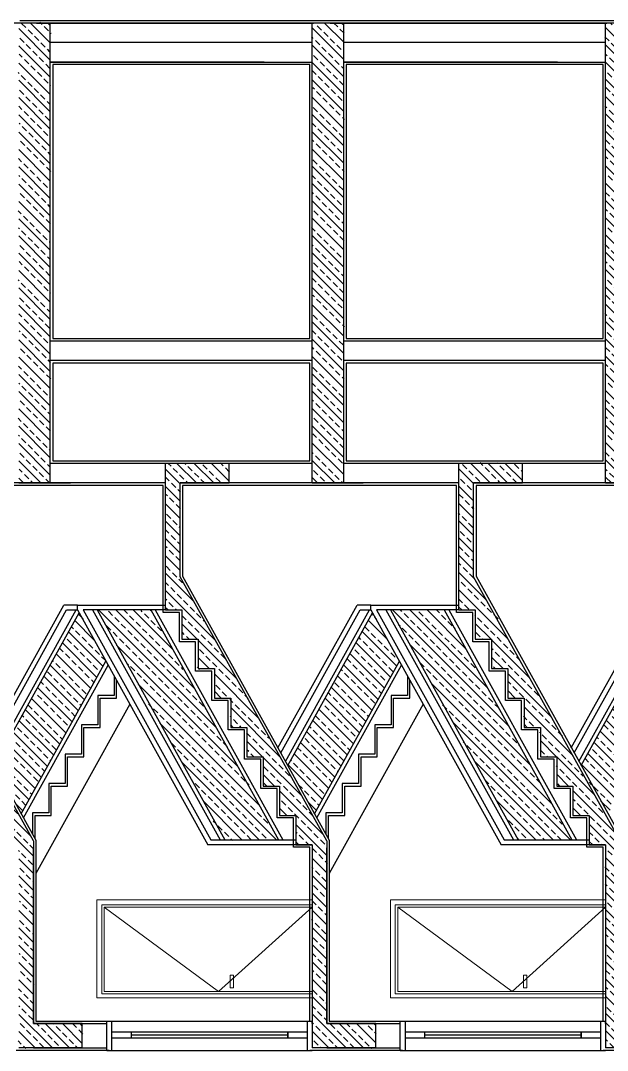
# Model space of a CAD drawing. Header units: inches. Extents: x -7543 to -822, y 102837 to 190349.
# Drawn here: x -836.8912 to -836.8612, y 102837.2434 to 102837.2961 of the extents above; entities that cross this region are included whole.
import ezdxf

# ---------------------------------------------------------------- set-up
doc = ezdxf.new("R2010")
doc.units = ezdxf.units.IN
doc.header["$MEASUREMENT"] = 0
doc.linetypes.add('ACAD_ISO03W100', pattern=[30, 12, -18])
doc.layers.add('KAPI', color=7, linetype='Continuous', lineweight=18, true_color=0xffb360)
doc.layers.add('TARAMA', color=8, linetype='Continuous', lineweight=25)
pattern_1 = [(135, (-815.4827994994596, 102842.0457017968), (-0.0004419417382415922, -0.0004419417382415922), []), (135, (-815.4827994994596, 102842.0461437385), (-0.0004419417382415922, -0.0004419417382415922), [0.0003125000000000001, -0.00015625])]

# ---------------------------------------------------------------- blocks, each defined once
blk = doc.blocks.new('A$C5D3F7FBA')
at = {"layer": 'KAPI'}
for p, q in [((99.9999658083434, 220.5000007976523), (-3.419162385398522e-05, 220.5000007976505)), ((-3.419139102334157e-05, 0.500000797539542), (-3.419162385398522e-05, 220.5000007976505)), ((4.999965808608977, 0.500000797539542), (4.999965808376146, 215.5000007976505)), ((95.9999658083434, 215.5000007976523), (4.999965808376146, 215.5000007976505)), ((93.4999658083434, 213.0000007976523), (7.499965808376146, 213.0000007976214)), ((7.499965808608977, 0.500000797539542), (7.499965808376146, 213.0000007976214)), ((93.49996580857623, 0.500000797541361), (93.4999658083434, 213.0000007976523)), ((95.99996580857623, 0.500000797541361), (95.9999658083434, 215.5000007976523)), ((99.99996580857623, 0.500000797541361), (99.9999658083434, 220.5000007976523)), ((99.99996580860898, 0.5000007976523193), (99.99996580837615, 220.5000007977633)), ((99.99996580857623, 215.5000007976523), (99.99996580857623, 7.976286724442616e-07)), ((99.99996580857623, 215.5000007976523), (99.99996580857623, 7.976286724442616e-07))]:
    blk.add_line(p, q, dxfattribs=at)
at = {"layer": 'KAPI', "linetype": 'ACAD_ISO03W100'}
for p, q in [((7.499965808376146, 213.0000007976214), (93.49996580857623, 96.12844117222448)), ((93.49996580857623, 96.12844117222448), (7.499965808608977, 0.500000797539542))]:
    blk.add_line(p, q, dxfattribs=at)
at = {"layer": 'KAPI'}
blk.add_lwpolyline([(89.73076649451468, 84.23019793231833), (76.99056189715702, 84.23019793231833), (76.99056189715702, 81.04733647724242), (89.73076649451468, 81.04733647724242)], close=True, dxfattribs=at)

msp = doc.modelspace()

# ---------------------------------------------------------------- hatches: boundary and pattern name
at = {"layer": 'TARAMA'}
h = msp.add_hatch(dxfattribs=at)
h.set_pattern_fill('ANSI33', color=256, scale=0.0025, angle=90, style=0)
h.set_pattern_definition(pattern_1)
h.paths.add_polyline_path([(-836.8912814841507, 102837.2959286136), (-836.8912814841507, 102837.2724286136), (-836.8901170952547, 102837.2724286136), (-836.8896670952547, 102837.2724286136), (-836.8896670952547, 102837.2959286136)])
h.paths.add_polyline_path([(-836.8900328611313, 102837.29085852), (-836.8909157182742, 102837.29085852), (-836.8909157182742, 102837.29175852), (-836.8900328611313, 102837.29175852)], flags=24)
h = msp.add_hatch(dxfattribs=at)
h.set_pattern_fill('ANSI33', color=256, scale=0.0025, angle=90, style=0)
h.set_pattern_definition(pattern_1)
h.paths.add_polyline_path([(-836.8762814841507, 102837.2959286136), (-836.8762814841507, 102837.2724286136), (-836.8751170952548, 102837.2724286136), (-836.8746670952548, 102837.2724286136), (-836.8746670952548, 102837.2959286136)])
h.paths.add_polyline_path([(-836.8750328611313, 102837.29085852), (-836.8759157182742, 102837.29085852), (-836.8759157182742, 102837.29175852), (-836.8750328611313, 102837.29175852)], flags=24)
h = msp.add_hatch(dxfattribs=at)
h.set_pattern_fill('ANSI33', color=256, scale=0.0025, angle=90, style=0)
h.set_pattern_definition(pattern_1)
h.paths.add_polyline_path([(-836.8612814841507, 102837.2959286136), (-836.8612814841507, 102837.2724286136), (-836.8601670952548, 102837.2724286136), (-836.8596670952547, 102837.2724286136), (-836.8596670952547, 102837.2959286136)])
h.paths.add_polyline_path([(-836.8600328611313, 102837.29085852), (-836.8609157182742, 102837.29085852), (-836.8609157182742, 102837.29175852), (-836.8600328611313, 102837.29175852)], flags=24)
h = msp.add_hatch(dxfattribs=at)
h.set_pattern_fill('ANSI33', color=256, scale=0.0025, angle=90, style=0)
h.set_pattern_definition(pattern_1)
h.paths.add_polyline_path([(-836.8980284841507, 102837.2676313243), (-836.8980284841507, 102837.2724286136), (-836.8955284841506, 102837.2724286136), (-836.8955284841506, 102837.2734286136), (-836.8987784841507, 102837.2734286136), (-836.8987784841507, 102837.2659370478), (-836.8979454841507, 102837.2659370478), (-836.8979454841507, 102837.2644370478), (-836.8971124841507, 102837.2644370478), (-836.8971124841507, 102837.2629370478), (-836.8962794841507, 102837.2629370478), (-836.8962794841507, 102837.2614370478), (-836.8954464841507, 102837.2614370478), (-836.8954464841507, 102837.2599370478), (-836.8946134841507, 102837.2599370478), (-836.8946134841507, 102837.2584370478), (-836.8937804841507, 102837.2584370478), (-836.8937804841507, 102837.2569370478), (-836.8929474841507, 102837.2569370478), (-836.8929474841507, 102837.2554370478), (-836.8921144841507, 102837.2554370478), (-836.8921144841507, 102837.2539370478), (-836.8912814841507, 102837.2539370478), (-836.8912814841507, 102837.2435536136), (-836.8880314841507, 102837.2435536136), (-836.8880314841507, 102837.2445536136), (-836.8880314841507, 102837.2448036136), (-836.8905314841506, 102837.2448036136), (-836.8905314841506, 102837.2541313243)])
h.paths.add_polyline_path([(-836.8904993412935, 102837.2465849242), (-836.8913136270079, 102837.2465849242), (-836.8913136270079, 102837.2474849242), (-836.8904993412935, 102837.2474849242)], flags=25)
h = msp.add_hatch(dxfattribs=at)
h.set_pattern_fill('ANSI33', color=256, scale=0.0025, angle=90, style=0)
h.set_pattern_definition(pattern_1)
h.paths.add_polyline_path([(-836.8830284841507, 102837.2676313243), (-836.8830284841507, 102837.2724286136), (-836.8805284841508, 102837.2724286136), (-836.8805284841508, 102837.2734286136), (-836.8837784841508, 102837.2734286136), (-836.8837784841508, 102837.2659370478), (-836.8829454841507, 102837.2659370478), (-836.8829454841507, 102837.2644370478), (-836.8821124841506, 102837.2644370478), (-836.8821124841506, 102837.2629370478), (-836.8812794841507, 102837.2629370478), (-836.8812794841507, 102837.2614370478), (-836.8804464841508, 102837.2614370478), (-836.8804464841508, 102837.2599370478), (-836.8796134841507, 102837.2599370478), (-836.8796134841507, 102837.2584370478), (-836.8787804841508, 102837.2584370478), (-836.8787804841508, 102837.2569370478), (-836.8779474841507, 102837.2569370478), (-836.8779474841507, 102837.2554370478), (-836.8771144841508, 102837.2554370478), (-836.8771144841508, 102837.2539370478), (-836.8762814841507, 102837.2539370478), (-836.8762814841507, 102837.2435536136), (-836.8730314841507, 102837.2435536136), (-836.8730314841507, 102837.2445536136), (-836.8730314841507, 102837.2448036136), (-836.8755314841508, 102837.2448036136), (-836.8755314841508, 102837.2541313243)])
h.paths.add_polyline_path([(-836.8754993412936, 102837.2465849242), (-836.8763136270079, 102837.2465849242), (-836.8763136270079, 102837.2474849242), (-836.8754993412936, 102837.2474849242)], flags=25)
h = msp.add_hatch(dxfattribs=at)
h.set_pattern_fill('ANSI33', color=256, scale=0.0025, angle=90, style=0)
h.set_pattern_definition(pattern_1)
h.paths.add_polyline_path([(-836.8680284841507, 102837.2676313243), (-836.8680284841507, 102837.2724286136), (-836.8655284841507, 102837.2724286136), (-836.8655284841507, 102837.2734286136), (-836.8687784841507, 102837.2734286136), (-836.8687784841507, 102837.2659370478), (-836.8679454841507, 102837.2659370478), (-836.8679454841507, 102837.2644370478), (-836.8671124841508, 102837.2644370478), (-836.8671124841508, 102837.2629370478), (-836.8662794841507, 102837.2629370478), (-836.8662794841507, 102837.2614370478), (-836.8654464841507, 102837.2614370478), (-836.8654464841507, 102837.2599370478), (-836.8646134841507, 102837.2599370478), (-836.8646134841507, 102837.2584370478), (-836.8637804841508, 102837.2584370478), (-836.8637804841508, 102837.2569370478), (-836.8629474841507, 102837.2569370478), (-836.8629474841507, 102837.2554370478), (-836.8621144841507, 102837.2554370478), (-836.8621144841507, 102837.2539370478), (-836.8612814841507, 102837.2539370478), (-836.8612814841507, 102837.2435536136), (-836.8580314841507, 102837.2435536136), (-836.8580314841507, 102837.2445536136), (-836.8580314841507, 102837.2448036136), (-836.8605314841507, 102837.2448036136), (-836.8605314841507, 102837.2541313243)])
h.paths.add_polyline_path([(-836.8604993412936, 102837.2465849242), (-836.8613136270078, 102837.2465849242), (-836.8613136270078, 102837.2474849242), (-836.8604993412936, 102837.2474849242)], flags=25)
h = msp.add_hatch(dxfattribs=at)
h.set_pattern_fill('ANSI33', color=256, scale=0.0025, angle=90, style=0)
h.set_pattern_definition(pattern_1)
h.paths.add_polyline_path([(-836.8872784841507, 102837.2659370478), (-836.8845284841507, 102837.2659370478), (-836.8780033174841, 102837.2541870478), (-836.880753317484, 102837.2541870478)])
h = msp.add_hatch(dxfattribs=at)
h.set_pattern_fill('ANSI33', color=256, scale=0.0025, angle=90, style=0)
h.set_pattern_definition(pattern_1)
h.paths.add_polyline_path([(-836.8722784841507, 102837.2659370478), (-836.8695284841507, 102837.2659370478), (-836.8630033174841, 102837.2541870478), (-836.8657533174841, 102837.2541870478)])
h = msp.add_hatch(dxfattribs=at)
h.set_pattern_fill('ANSI33', color=256, scale=0.0025, angle=90, style=0)
h.set_pattern_definition(pattern_1)
h.paths.add_polyline_path([(-836.8911560493381, 102837.255513461), (-836.892531049338, 102837.2579894514), (-836.8881979841507, 102837.2657920898), (-836.8868229841507, 102837.2633160994)])
h = msp.add_hatch(dxfattribs=at)
h.set_pattern_fill('ANSI33', color=256, scale=0.0025, angle=90, style=0)
h.set_pattern_definition(pattern_1)
h.paths.add_polyline_path([(-836.8911560493381, 102837.255513461), (-836.892531049338, 102837.2579894514), (-836.8881979841507, 102837.2657920898), (-836.8868229841507, 102837.2633160994)])
h = msp.add_hatch(dxfattribs=at)
h.set_pattern_fill('ANSI33', color=256, scale=0.0025, angle=90, style=0)
h.set_pattern_definition(pattern_1)
h.paths.add_polyline_path([(-836.8761560493381, 102837.255513461), (-836.877531049338, 102837.2579894514), (-836.8731979841507, 102837.2657920898), (-836.8718229841508, 102837.2633160994)])
h = msp.add_hatch(dxfattribs=at)
h.set_pattern_fill('ANSI33', color=256, scale=0.0025, angle=90, style=0)
h.set_pattern_definition(pattern_1)
h.paths.add_polyline_path([(-836.8761560493381, 102837.255513461), (-836.877531049338, 102837.2579894514), (-836.8731979841507, 102837.2657920898), (-836.8718229841508, 102837.2633160994)])
h = msp.add_hatch(dxfattribs=at)
h.set_pattern_fill('ANSI33', color=256, scale=0.0025, angle=90, style=0)
h.set_pattern_definition(pattern_1)
h.paths.add_polyline_path([(-836.861156049338, 102837.255513461), (-836.862531049338, 102837.2579894514), (-836.8581979841507, 102837.2657920898), (-836.8568229841508, 102837.2633160994)])
h = msp.add_hatch(dxfattribs=at)
h.set_pattern_fill('ANSI33', color=256, scale=0.0025, angle=90, style=0)
h.set_pattern_definition(pattern_1)
h.paths.add_polyline_path([(-836.861156049338, 102837.255513461), (-836.862531049338, 102837.2579894514), (-836.8581979841507, 102837.2657920898), (-836.8568229841508, 102837.2633160994)])

# ---------------------------------------------------------------- linework, layer by layer
for p, q in [((-836.8896670952547, 102837.2959286136), (-836.9053670952547, 102837.2959286136)), ((-836.8912170952548, 102837.2960536136), (-836.8896670952547, 102837.2960536136)), ((-836.8746670952548, 102837.2959286136), (-836.8903670952548, 102837.2959286136)), ((-836.8903670952548, 102837.2959286136), (-836.8762170952548, 102837.2959286136)), ((-836.8896670952547, 102837.2960536136), (-836.8762170952548, 102837.2960536136)), ((-836.8896670952547, 102837.2724286136), (-836.8896670952547, 102837.2959286136)), ((-836.8896670952547, 102837.2724286136), (-836.8896670952547, 102837.2959286136)), ((-836.8896670952547, 102837.2724286136), (-836.8896670952547, 102837.2959286136)), ((-836.8896670952547, 102837.2724286136), (-836.8896670952547, 102837.2959286136)), ((-836.8896670952547, 102837.2724286136), (-836.8896670952547, 102837.2959286136)), ((-836.8762814841507, 102837.2724286136), (-836.8762814841507, 102837.2959286136)), ((-836.8762170952548, 102837.2960536136), (-836.8746670952548, 102837.2960536136)), ((-836.8596670952547, 102837.2959286136), (-836.8753670952548, 102837.2959286136)), ((-836.8753670952548, 102837.2959286136), (-836.8612170952548, 102837.2959286136)), ((-836.8746670952548, 102837.2960536136), (-836.8612170952548, 102837.2960536136)), ((-836.8746670952548, 102837.2724286136), (-836.8746670952548, 102837.2959286136)), ((-836.8746670952548, 102837.2724286136), (-836.8746670952548, 102837.2959286136)), ((-836.8746670952548, 102837.2724286136), (-836.8746670952548, 102837.2959286136)), ((-836.8746670952548, 102837.2724286136), (-836.8746670952548, 102837.2959286136)), ((-836.8746670952548, 102837.2724286136), (-836.8746670952548, 102837.2959286136)), ((-836.8612814841507, 102837.2724286136), (-836.8612814841507, 102837.2959286136)), ((-836.8612170952548, 102837.2960536136), (-836.8596670952547, 102837.2960536136)), ((-836.8762814841507, 102837.2949286136), (-836.8896670952547, 102837.2949286136)), ((-836.8762814841507, 102837.2724286136), (-836.8762814841507, 102837.2949286136)), ((-836.8612814841507, 102837.2949286136), (-836.8746670952548, 102837.2949286136)), ((-836.8787314841506, 102837.2939286136), (-836.8896670952547, 102837.2939286136)), ((-836.8896670952547, 102837.2939286136), (-836.8762814841507, 102837.2939286136)), ((-836.8637314841508, 102837.2939286136), (-836.8746670952548, 102837.2939286136)), ((-836.8746670952548, 102837.2939286136), (-836.8612814841507, 102837.2939286136)), ((-836.8762814841507, 102837.2796786136), (-836.8896670952547, 102837.2796786136)), ((-836.8612814841507, 102837.2796786136), (-836.8746670952548, 102837.2796786136)), ((-836.8762814841507, 102837.2786786136), (-836.8896670952547, 102837.2786786136)), ((-836.8612814841507, 102837.2786786136), (-836.8746670952548, 102837.2786786136)), ((-836.8762814841507, 102837.2734286136), (-836.8896670952547, 102837.2734286136)), ((-836.8837784841508, 102837.2659370478), (-836.8837784841508, 102837.2734286136)), ((-836.8805284841508, 102837.2724286136), (-836.8805284841508, 102837.2734286136)), ((-836.8612814841507, 102837.2734286136), (-836.8746670952548, 102837.2734286136)), ((-836.8687784841507, 102837.2659370478), (-836.8687784841507, 102837.2734286136)), ((-836.8655284841507, 102837.2724286136), (-836.8655284841507, 102837.2734286136)), ((-836.8901170952547, 102837.2724286136), (-836.8980284841507, 102837.2724286136)), ((-836.8904670952547, 102837.2723036136), (-836.8979034841507, 102837.2723036136)), ((-836.8912814841507, 102837.2724286136), (-836.8886314841507, 102837.2724286136)), ((-836.8837784841508, 102837.2724286136), (-836.8904670952547, 102837.2724286136)), ((-836.8839034841507, 102837.2723036136), (-836.8904670952547, 102837.2723036136)), ((-836.8839034841507, 102837.2658120478), (-836.8839034841507, 102837.2723036136)), ((-836.8751170952548, 102837.2724286136), (-836.8830284841507, 102837.2724286136)), ((-836.8830284841507, 102837.2676313243), (-836.8830284841507, 102837.2724286136)), ((-836.8830284841507, 102837.2724286136), (-836.8805284841508, 102837.2724286136)), ((-836.8754670952547, 102837.2723036136), (-836.8829034841507, 102837.2723036136)), ((-836.8829034841507, 102837.2723036136), (-836.8829034841507, 102837.2676637038)), ((-836.8762814841507, 102837.2724286136), (-836.8736814841507, 102837.2724286136)), ((-836.8762814841507, 102837.2724286136), (-836.8736814841507, 102837.2724286136)), ((-836.8687784841507, 102837.2724286136), (-836.8754670952547, 102837.2724286136)), ((-836.8689034841507, 102837.2723036136), (-836.8754670952547, 102837.2723036136)), ((-836.8689034841507, 102837.2658120478), (-836.8689034841507, 102837.2723036136)), ((-836.8601670952548, 102837.2724286136), (-836.8680284841507, 102837.2724286136)), ((-836.8680284841507, 102837.2676313243), (-836.8680284841507, 102837.2724286136)), ((-836.8680284841507, 102837.2724286136), (-836.8655284841507, 102837.2724286136)), ((-836.8604670952548, 102837.2723036136), (-836.8679034841507, 102837.2723036136)), ((-836.8679034841507, 102837.2723036136), (-836.8679034841507, 102837.2676637038)), ((-836.8612814841507, 102837.2724286136), (-836.8586314841507, 102837.2724286136)), ((-836.8905314841506, 102837.2541313243), (-836.8980284841507, 102837.2676313243)), ((-836.8979034841507, 102837.2676637038), (-836.8904064841507, 102837.2541637038)), ((-836.8755314841508, 102837.2541313243), (-836.8830284841507, 102837.2676313243)), ((-836.8829034841507, 102837.2676637038), (-836.8754064841507, 102837.2541637038)), ((-836.8605314841507, 102837.2541313243), (-836.8680284841507, 102837.2676313243)), ((-836.8679034841507, 102837.2676637038), (-836.8604064841506, 102837.2541637038)), ((-836.893031049338, 102837.2588898115), (-836.8889786508174, 102837.2661870478)), ((-836.893031049338, 102837.2588898115), (-836.8889786508174, 102837.2661870478)), ((-836.892888067963, 102837.2586323421), (-836.8888315214006, 102837.2659370478)), ((-836.892888067963, 102837.2586323421), (-836.8888315214006, 102837.2659370478)), ((-836.892645434438, 102837.258195427), (-836.8883462543508, 102837.2659370478)), ((-836.892645434438, 102837.258195427), (-836.8883462543508, 102837.2659370478)), ((-836.8882784841508, 102837.2661870478), (-836.8889786508174, 102837.2661870478)), ((-836.8882784841508, 102837.2661870478), (-836.8889786508174, 102837.2661870478)), ((-836.8888315214006, 102837.2659370478), (-836.8882784841508, 102837.2659370478)), ((-836.8888315214006, 102837.2659370478), (-836.8882784841508, 102837.2659370478)), ((-836.8882784841508, 102837.2659370478), (-836.8882784841508, 102837.2661870478)), ((-836.8882784841508, 102837.2661870478), (-836.8837784841508, 102837.2661870478)), ((-836.8882784841508, 102837.2659370478), (-836.8882784841508, 102837.2661870478)), ((-836.8882784841508, 102837.2659370478), (-836.8816144841508, 102837.2539370478)), ((-836.8837784841508, 102837.2659370478), (-836.8879925214006, 102837.2659370478)), ((-836.8879925214006, 102837.2659370478), (-836.8814673547339, 102837.2541870478)), ((-836.8875072543508, 102837.2659370478), (-836.8809820876841, 102837.2541870478)), ((-836.8872784841507, 102837.2659370478), (-836.880753317484, 102837.2541870478)), ((-836.8845284841507, 102837.2659370478), (-836.8780033174841, 102837.2541870478)), ((-836.8842997139507, 102837.2659370478), (-836.8777745472839, 102837.2541870478)), ((-836.8837784841508, 102837.2659370478), (-836.8829454841507, 102837.2659370478)), ((-836.8829454841507, 102837.2659370478), (-836.8829454841507, 102837.2644370478)), ((-836.878031049338, 102837.2588898115), (-836.8739786508174, 102837.2661870478)), ((-836.878031049338, 102837.2588898115), (-836.8739786508174, 102837.2661870478)), ((-836.878031049338, 102837.2588898115), (-836.8739786508174, 102837.2661870478)), ((-836.878031049338, 102837.2588898115), (-836.8739786508174, 102837.2661870478)), ((-836.877888067963, 102837.2586323421), (-836.8738315214006, 102837.2659370478)), ((-836.877888067963, 102837.2586323421), (-836.8738315214006, 102837.2659370478)), ((-836.877888067963, 102837.2586323421), (-836.8738315214006, 102837.2659370478)), ((-836.877888067963, 102837.2586323421), (-836.8738315214006, 102837.2659370478)), ((-836.8776454344381, 102837.258195427), (-836.8733462543507, 102837.2659370478)), ((-836.8776454344381, 102837.258195427), (-836.8733462543507, 102837.2659370478)), ((-836.8732784841507, 102837.2661870478), (-836.8739786508174, 102837.2661870478)), ((-836.8732784841507, 102837.2661870478), (-836.8739786508174, 102837.2661870478)), ((-836.8738315214006, 102837.2659370478), (-836.8732784841507, 102837.2659370478)), ((-836.8738315214006, 102837.2659370478), (-836.8732784841507, 102837.2659370478)), ((-836.8732784841507, 102837.2659370478), (-836.8732784841507, 102837.2661870478)), ((-836.8732784841507, 102837.2661870478), (-836.8687784841507, 102837.2661870478)), ((-836.8732784841507, 102837.2659370478), (-836.8732784841507, 102837.2661870478)), ((-836.8732784841507, 102837.2659370478), (-836.8666144841507, 102837.2539370478)), ((-836.8687784841507, 102837.2659370478), (-836.8729925214006, 102837.2659370478)), ((-836.8729925214006, 102837.2659370478), (-836.8664673547339, 102837.2541870478)), ((-836.8725072543508, 102837.2659370478), (-836.8659820876842, 102837.2541870478)), ((-836.8722784841507, 102837.2659370478), (-836.8657533174841, 102837.2541870478)), ((-836.8695284841507, 102837.2659370478), (-836.8630033174841, 102837.2541870478)), ((-836.8692997139506, 102837.2659370478), (-836.862774547284, 102837.2541870478)), ((-836.8687784841507, 102837.2659370478), (-836.8679454841507, 102837.2659370478)), ((-836.8679454841507, 102837.2659370478), (-836.8679454841507, 102837.2644370478)), ((-836.863031049338, 102837.2588898115), (-836.8589786508173, 102837.2661870478)), ((-836.863031049338, 102837.2588898115), (-836.8589786508173, 102837.2661870478)), ((-836.862888067963, 102837.2586323421), (-836.8588315214006, 102837.2659370478)), ((-836.862888067963, 102837.2586323421), (-836.8588315214006, 102837.2659370478)), ((-836.862645434438, 102837.258195427), (-836.8583462543507, 102837.2659370478)), ((-836.862645434438, 102837.258195427), (-836.8583462543507, 102837.2659370478)), ((-836.892531049338, 102837.2579894514), (-836.8881979841507, 102837.2657920898)), ((-836.892531049338, 102837.2579894514), (-836.8881979841507, 102837.2657920898)), ((-836.8830704841507, 102837.2658120478), (-836.8839034841507, 102837.2658120478)), ((-836.8830704841507, 102837.2643120478), (-836.8830704841507, 102837.2658120478)), ((-836.877531049338, 102837.2579894514), (-836.8731979841507, 102837.2657920898)), ((-836.877531049338, 102837.2579894514), (-836.8731979841507, 102837.2657920898)), ((-836.8680704841507, 102837.2658120478), (-836.8689034841507, 102837.2658120478)), ((-836.8680704841507, 102837.2643120478), (-836.8680704841507, 102837.2658120478)), ((-836.862531049338, 102837.2579894514), (-836.8581979841507, 102837.2657920898)), ((-836.862531049338, 102837.2579894514), (-836.8581979841507, 102837.2657920898)), ((-836.8822374841507, 102837.2643120478), (-836.8830704841507, 102837.2643120478)), ((-836.8829454841507, 102837.2644370478), (-836.8821124841506, 102837.2644370478)), ((-836.8822374841507, 102837.2628120478), (-836.8822374841507, 102837.2643120478)), ((-836.8821124841506, 102837.2644370478), (-836.8821124841506, 102837.2629370478)), ((-836.8672374841507, 102837.2643120478), (-836.8680704841507, 102837.2643120478)), ((-836.8679454841507, 102837.2644370478), (-836.8671124841508, 102837.2644370478)), ((-836.8672374841507, 102837.2628120478), (-836.8672374841507, 102837.2643120478)), ((-836.8671124841508, 102837.2644370478), (-836.8671124841508, 102837.2629370478)), ((-836.8911560493381, 102837.255513461), (-836.8868229841507, 102837.2633160994)), ((-836.8911560493381, 102837.255513461), (-836.8868229841507, 102837.2633160994)), ((-836.8761560493381, 102837.255513461), (-836.8718229841508, 102837.2633160994)), ((-836.8761560493381, 102837.255513461), (-836.8718229841508, 102837.2633160994)), ((-836.891041664238, 102837.2553074854), (-836.8867085990507, 102837.2631101238)), ((-836.891041664238, 102837.2553074854), (-836.8867085990507, 102837.2631101238)), ((-836.8814044841507, 102837.2628120478), (-836.8822374841507, 102837.2628120478)), ((-836.8821124841506, 102837.2629370478), (-836.8812794841507, 102837.2629370478)), ((-836.8814044841507, 102837.2613120478), (-836.8814044841507, 102837.2628120478)), ((-836.8812794841507, 102837.2629370478), (-836.8812794841507, 102837.2614370478)), ((-836.876041664238, 102837.2553074854), (-836.8717085990506, 102837.2631101238)), ((-836.876041664238, 102837.2553074854), (-836.8717085990506, 102837.2631101238)), ((-836.8664044841507, 102837.2628120478), (-836.8672374841507, 102837.2628120478)), ((-836.8671124841508, 102837.2629370478), (-836.8662794841507, 102837.2629370478)), ((-836.8664044841507, 102837.2613120478), (-836.8664044841507, 102837.2628120478)), ((-836.8662794841507, 102837.2629370478), (-836.8662794841507, 102837.2614370478)), ((-836.8864084841507, 102837.2625697008), (-836.8864084841507, 102837.2615620478)), ((-836.8864084841507, 102837.2625697008), (-836.8864084841507, 102837.2615620478)), ((-836.8862834841507, 102837.2614370478), (-836.8862834841507, 102837.2623446108)), ((-836.8862834841507, 102837.2614370478), (-836.8862834841507, 102837.2623446108)), ((-836.8714084841507, 102837.2625697008), (-836.8714084841507, 102837.2615620478)), ((-836.8714084841507, 102837.2625697008), (-836.8714084841507, 102837.2615620478)), ((-836.8712834841507, 102837.2614370478), (-836.8712834841507, 102837.2623446108)), ((-836.8712834841507, 102837.2614370478), (-836.8712834841507, 102837.2623446108)), ((-836.8856025400255, 102837.2611184209), (-836.8904064841507, 102837.2524678612)), ((-836.8856025400255, 102837.2611184209), (-836.8904064841507, 102837.2524678612)), ((-836.8864084841507, 102837.2615620478), (-836.8872414841508, 102837.2615620478)), ((-836.8872414841508, 102837.2615620478), (-836.8872414841508, 102837.2600620478)), ((-836.8864084841507, 102837.2615620478), (-836.8872414841508, 102837.2615620478)), ((-836.8872414841508, 102837.2615620478), (-836.8872414841508, 102837.2600620478)), ((-836.8871164841507, 102837.2599370478), (-836.8871164841507, 102837.2614370478)), ((-836.8871164841507, 102837.2614370478), (-836.8862834841507, 102837.2614370478)), ((-836.8871164841507, 102837.2599370478), (-836.8871164841507, 102837.2614370478)), ((-836.8871164841507, 102837.2614370478), (-836.8862834841507, 102837.2614370478)), ((-836.8805714841507, 102837.2613120478), (-836.8814044841507, 102837.2613120478)), ((-836.8812794841507, 102837.2614370478), (-836.8804464841508, 102837.2614370478)), ((-836.8805714841507, 102837.2598120478), (-836.8805714841507, 102837.2613120478)), ((-836.8804464841508, 102837.2614370478), (-836.8804464841508, 102837.2599370478)), ((-836.8706025400256, 102837.2611184209), (-836.8754064841507, 102837.2524678612)), ((-836.8706025400256, 102837.2611184209), (-836.8754064841507, 102837.2524678612)), ((-836.8714084841507, 102837.2615620478), (-836.8722414841507, 102837.2615620478)), ((-836.8722414841507, 102837.2615620478), (-836.8722414841507, 102837.2600620478)), ((-836.8714084841507, 102837.2615620478), (-836.8722414841507, 102837.2615620478)), ((-836.8722414841507, 102837.2615620478), (-836.8722414841507, 102837.2600620478)), ((-836.8721164841508, 102837.2599370478), (-836.8721164841508, 102837.2614370478)), ((-836.8721164841508, 102837.2614370478), (-836.8712834841507, 102837.2614370478)), ((-836.8721164841508, 102837.2599370478), (-836.8721164841508, 102837.2614370478)), ((-836.8721164841508, 102837.2614370478), (-836.8712834841507, 102837.2614370478)), ((-836.8655714841507, 102837.2613120478), (-836.8664044841507, 102837.2613120478)), ((-836.8662794841507, 102837.2614370478), (-836.8654464841507, 102837.2614370478)), ((-836.8655714841507, 102837.2598120478), (-836.8655714841507, 102837.2613120478)), ((-836.8654464841507, 102837.2614370478), (-836.8654464841507, 102837.2599370478)), ((-836.8872414841508, 102837.2600620478), (-836.8880744841507, 102837.2600620478)), ((-836.8880744841507, 102837.2600620478), (-836.8880744841507, 102837.2585620478)), ((-836.8872414841508, 102837.2600620478), (-836.8880744841507, 102837.2600620478)), ((-836.8880744841507, 102837.2600620478), (-836.8880744841507, 102837.2585620478)), ((-836.8722414841507, 102837.2600620478), (-836.8730744841507, 102837.2600620478)), ((-836.8730744841507, 102837.2600620478), (-836.8730744841507, 102837.2585620478)), ((-836.8722414841507, 102837.2600620478), (-836.8730744841507, 102837.2600620478)), ((-836.8730744841507, 102837.2600620478), (-836.8730744841507, 102837.2585620478)), ((-836.8879494841507, 102837.2584370478), (-836.8879494841507, 102837.2599370478)), ((-836.8879494841507, 102837.2599370478), (-836.8871164841507, 102837.2599370478)), ((-836.8879494841507, 102837.2584370478), (-836.8879494841507, 102837.2599370478)), ((-836.8879494841507, 102837.2599370478), (-836.8871164841507, 102837.2599370478)), ((-836.8797384841507, 102837.2598120478), (-836.8805714841507, 102837.2598120478)), ((-836.8804464841508, 102837.2599370478), (-836.8796134841507, 102837.2599370478)), ((-836.8797384841507, 102837.2583120478), (-836.8797384841507, 102837.2598120478)), ((-836.8796134841507, 102837.2599370478), (-836.8796134841507, 102837.2584370478)), ((-836.8729494841507, 102837.2584370478), (-836.8729494841507, 102837.2599370478)), ((-836.8729494841507, 102837.2599370478), (-836.8721164841508, 102837.2599370478)), ((-836.8729494841507, 102837.2584370478), (-836.8729494841507, 102837.2599370478)), ((-836.8729494841507, 102837.2599370478), (-836.8721164841508, 102837.2599370478)), ((-836.8647384841507, 102837.2598120478), (-836.8655714841507, 102837.2598120478)), ((-836.8654464841507, 102837.2599370478), (-836.8646134841507, 102837.2599370478)), ((-836.8647384841507, 102837.2583120478), (-836.8647384841507, 102837.2598120478)), ((-836.8646134841507, 102837.2599370478), (-836.8646134841507, 102837.2584370478)), ((-836.8880744841507, 102837.2585620478), (-836.8889074841506, 102837.2585620478)), ((-836.8889074841506, 102837.2585620478), (-836.8889074841506, 102837.2570620478)), ((-836.8880744841507, 102837.2585620478), (-836.8889074841506, 102837.2585620478)), ((-836.8889074841506, 102837.2585620478), (-836.8889074841506, 102837.2570620478)), ((-836.8730744841507, 102837.2585620478), (-836.8739074841508, 102837.2585620478)), ((-836.8739074841508, 102837.2585620478), (-836.8739074841508, 102837.2570620478)), ((-836.8730744841507, 102837.2585620478), (-836.8739074841508, 102837.2585620478)), ((-836.8739074841508, 102837.2585620478), (-836.8739074841508, 102837.2570620478)), ((-836.8739074841508, 102837.2585620478), (-836.8739074841508, 102837.2570620478)), ((-836.8739074841508, 102837.2585620478), (-836.8739074841508, 102837.2570620478)), ((-836.8887824841507, 102837.2569370478), (-836.8887824841507, 102837.2584370478)), ((-836.8887824841507, 102837.2584370478), (-836.8879494841507, 102837.2584370478)), ((-836.8887824841507, 102837.2569370478), (-836.8887824841507, 102837.2584370478)), ((-836.8887824841507, 102837.2584370478), (-836.8879494841507, 102837.2584370478)), ((-836.8789054841507, 102837.2583120478), (-836.8797384841507, 102837.2583120478)), ((-836.8796134841507, 102837.2584370478), (-836.8787804841508, 102837.2584370478)), ((-836.8789054841507, 102837.2568120478), (-836.8789054841507, 102837.2583120478)), ((-836.8787804841508, 102837.2584370478), (-836.8787804841508, 102837.2569370478)), ((-836.8737824841508, 102837.2569370478), (-836.8737824841508, 102837.2584370478)), ((-836.8737824841508, 102837.2584370478), (-836.8729494841507, 102837.2584370478)), ((-836.8737824841508, 102837.2569370478), (-836.8737824841508, 102837.2584370478)), ((-836.8737824841508, 102837.2584370478), (-836.8729494841507, 102837.2584370478)), ((-836.8737824841508, 102837.2569370478), (-836.8737824841508, 102837.2584370478)), ((-836.8737824841508, 102837.2569370478), (-836.8737824841508, 102837.2584370478)), ((-836.8639054841507, 102837.2583120478), (-836.8647384841507, 102837.2583120478)), ((-836.8646134841507, 102837.2584370478), (-836.8637804841508, 102837.2584370478)), ((-836.8639054841507, 102837.2568120478), (-836.8639054841507, 102837.2583120478)), ((-836.8637804841508, 102837.2584370478), (-836.8637804841508, 102837.2569370478)), ((-836.8889074841506, 102837.2570620478), (-836.8897404841507, 102837.2570620478)), ((-836.8897404841507, 102837.2570620478), (-836.8897404841507, 102837.2555620478)), ((-836.8889074841506, 102837.2570620478), (-836.8897404841507, 102837.2570620478)), ((-836.8897404841507, 102837.2570620478), (-836.8897404841507, 102837.2555620478)), ((-836.8896154841507, 102837.2554370478), (-836.8896154841507, 102837.2569370478)), ((-836.8896154841507, 102837.2569370478), (-836.8887824841507, 102837.2569370478)), ((-836.8896154841507, 102837.2554370478), (-836.8896154841507, 102837.2569370478)), ((-836.8896154841507, 102837.2569370478), (-836.8887824841507, 102837.2569370478)), ((-836.8787804841508, 102837.2569370478), (-836.8779474841507, 102837.2569370478)), ((-836.8779474841507, 102837.2569370478), (-836.8779474841507, 102837.2554370478)), ((-836.8739074841508, 102837.2570620478), (-836.8747404841507, 102837.2570620478)), ((-836.8747404841507, 102837.2570620478), (-836.8747404841507, 102837.2555620478)), ((-836.8739074841508, 102837.2570620478), (-836.8747404841507, 102837.2570620478)), ((-836.8747404841507, 102837.2570620478), (-836.8747404841507, 102837.2555620478)), ((-836.8739074841508, 102837.2570620478), (-836.8747404841507, 102837.2570620478)), ((-836.8747404841507, 102837.2570620478), (-836.8747404841507, 102837.2555620478)), ((-836.8739074841508, 102837.2570620478), (-836.8747404841507, 102837.2570620478)), ((-836.8747404841507, 102837.2570620478), (-836.8747404841507, 102837.2555620478)), ((-836.8746154841507, 102837.2554370478), (-836.8746154841507, 102837.2569370478)), ((-836.8746154841507, 102837.2569370478), (-836.8737824841508, 102837.2569370478)), ((-836.8746154841507, 102837.2554370478), (-836.8746154841507, 102837.2569370478)), ((-836.8746154841507, 102837.2569370478), (-836.8737824841508, 102837.2569370478)), ((-836.8746154841507, 102837.2554370478), (-836.8746154841507, 102837.2569370478)), ((-836.8746154841507, 102837.2569370478), (-836.8737824841508, 102837.2569370478)), ((-836.8746154841507, 102837.2554370478), (-836.8746154841507, 102837.2569370478)), ((-836.8746154841507, 102837.2569370478), (-836.8737824841508, 102837.2569370478)), ((-836.8637804841508, 102837.2569370478), (-836.8629474841507, 102837.2569370478)), ((-836.8629474841507, 102837.2569370478), (-836.8629474841507, 102837.2554370478)), ((-836.8780724841507, 102837.2568120478), (-836.8789054841507, 102837.2568120478)), ((-836.8780724841507, 102837.2553120478), (-836.8780724841507, 102837.2568120478)), ((-836.8630724841507, 102837.2568120478), (-836.8639054841507, 102837.2568120478)), ((-836.8630724841507, 102837.2553120478), (-836.8630724841507, 102837.2568120478)), ((-836.8905734841508, 102837.2555620478), (-836.8905734841508, 102837.254464424)), ((-836.8897404841507, 102837.2555620478), (-836.8905734841508, 102837.2555620478)), ((-836.8905734841508, 102837.2555620478), (-836.8905734841508, 102837.254464424)), ((-836.8897404841507, 102837.2555620478), (-836.8905734841508, 102837.2555620478)), ((-836.8905734841508, 102837.2555620478), (-836.8905734841508, 102837.254464424)), ((-836.8905734841508, 102837.2555620478), (-836.8905734841508, 102837.254464424)), ((-836.8904484841507, 102837.254239334), (-836.8904484841507, 102837.2554370478)), ((-836.8904484841507, 102837.2554370478), (-836.8896154841507, 102837.2554370478)), ((-836.8904484841507, 102837.254239334), (-836.8904484841507, 102837.2554370478)), ((-836.8904484841507, 102837.2554370478), (-836.8896154841507, 102837.2554370478)), ((-836.8904484841507, 102837.254239334), (-836.8904484841507, 102837.2554370478)), ((-836.8904484841507, 102837.254239334), (-836.8904484841507, 102837.2554370478)), ((-836.8772394841507, 102837.2553120478), (-836.8780724841507, 102837.2553120478)), ((-836.8779474841507, 102837.2554370478), (-836.8771144841508, 102837.2554370478)), ((-836.8772394841507, 102837.2538120478), (-836.8772394841507, 102837.2553120478)), ((-836.8771144841508, 102837.2554370478), (-836.8771144841508, 102837.2539370478)), ((-836.8755734841507, 102837.2555620478), (-836.8755734841507, 102837.254464424)), ((-836.8747404841507, 102837.2555620478), (-836.8755734841507, 102837.2555620478)), ((-836.8755734841507, 102837.2555620478), (-836.8755734841507, 102837.254464424)), ((-836.8747404841507, 102837.2555620478), (-836.8755734841507, 102837.2555620478)), ((-836.8755734841507, 102837.2555620478), (-836.8755734841507, 102837.254464424)), ((-836.8747404841507, 102837.2555620478), (-836.8755734841507, 102837.2555620478)), ((-836.8755734841507, 102837.2555620478), (-836.8755734841507, 102837.254464424)), ((-836.8747404841507, 102837.2555620478), (-836.8755734841507, 102837.2555620478)), ((-836.8754484841508, 102837.254239334), (-836.8754484841508, 102837.2554370478)), ((-836.8754484841508, 102837.2554370478), (-836.8746154841507, 102837.2554370478)), ((-836.8754484841508, 102837.254239334), (-836.8754484841508, 102837.2554370478)), ((-836.8754484841508, 102837.2554370478), (-836.8746154841507, 102837.2554370478)), ((-836.8754484841508, 102837.254239334), (-836.8754484841508, 102837.2554370478)), ((-836.8754484841508, 102837.2554370478), (-836.8746154841507, 102837.2554370478)), ((-836.8754484841508, 102837.254239334), (-836.8754484841508, 102837.2554370478)), ((-836.8754484841508, 102837.2554370478), (-836.8746154841507, 102837.2554370478)), ((-836.8622394841507, 102837.2553120478), (-836.8630724841507, 102837.2553120478)), ((-836.8629474841507, 102837.2554370478), (-836.8621144841507, 102837.2554370478)), ((-836.8622394841507, 102837.2538120478), (-836.8622394841507, 102837.2553120478)), ((-836.8621144841507, 102837.2554370478), (-836.8621144841507, 102837.2539370478)), ((-836.8905314841506, 102837.2541313243), (-836.8905314841506, 102837.2448036136)), ((-836.8905314841506, 102837.2541313243), (-836.8905314841506, 102837.2448036136)), ((-836.8905314841506, 102837.2541313243), (-836.8905314841506, 102837.2448036136)), ((-836.8905314841506, 102837.2448036136), (-836.8905314841506, 102837.2537786136)), ((-836.8905314841506, 102837.2448036136), (-836.8905314841506, 102837.2537786136)), ((-836.8905314841506, 102837.2448036136), (-836.8905314841506, 102837.2537786136)), ((-836.8904064841507, 102837.2541637038), (-836.8904064841507, 102837.2449286136)), ((-836.8771144841508, 102837.2539370478), (-836.8816144841508, 102837.2539370478)), ((-836.8814673547339, 102837.2541870478), (-836.8771144841508, 102837.2541870478)), ((-836.8762814841507, 102837.2539370478), (-836.8804955214006, 102837.2539370478)), ((-836.8764064841507, 102837.2538120478), (-836.8772394841507, 102837.2538120478)), ((-836.8771144841508, 102837.2539370478), (-836.8762814841507, 102837.2539370478)), ((-836.8764064841507, 102837.2449286136), (-836.8764064841507, 102837.2538120478)), ((-836.8762814841507, 102837.2539370478), (-836.8762814841507, 102837.2435536136)), ((-836.8762814841507, 102837.2539370478), (-836.8762814841507, 102837.2435536136)), ((-836.8762814841507, 102837.2539370478), (-836.8762814841507, 102837.2435536136)), ((-836.8755314841508, 102837.2541313243), (-836.8755314841508, 102837.2448036136)), ((-836.8755314841508, 102837.2541313243), (-836.8755314841508, 102837.2448036136)), ((-836.8755314841508, 102837.2541313243), (-836.8755314841508, 102837.2448036136)), ((-836.8755314841508, 102837.2448036136), (-836.8755314841508, 102837.2537786136)), ((-836.8755314841508, 102837.2448036136), (-836.8755314841508, 102837.2537786136)), ((-836.8755314841508, 102837.2448036136), (-836.8755314841508, 102837.2537786136)), ((-836.8754064841507, 102837.2541637038), (-836.8754064841507, 102837.2449286136)), ((-836.8621144841507, 102837.2539370478), (-836.8666144841507, 102837.2539370478)), ((-836.8664673547339, 102837.2541870478), (-836.8621144841507, 102837.2541870478)), ((-836.8612814841507, 102837.2539370478), (-836.8654955214006, 102837.2539370478)), ((-836.8614064841507, 102837.2538120478), (-836.8622394841507, 102837.2538120478)), ((-836.8621144841507, 102837.2539370478), (-836.8612814841507, 102837.2539370478)), ((-836.8614064841507, 102837.2449286136), (-836.8614064841507, 102837.2538120478)), ((-836.8612814841507, 102837.2539370478), (-836.8612814841507, 102837.2435536136)), ((-836.8612814841507, 102837.2539370478), (-836.8612814841507, 102837.2435536136)), ((-836.8880314841507, 102837.2448036136), (-836.8905314841506, 102837.2448036136)), ((-836.8905314841506, 102837.2448036136), (-836.8886314841507, 102837.2448036136)), ((-836.8905314841506, 102837.2448036136), (-836.8880314841507, 102837.2448036136)), ((-836.8904064841507, 102837.2449286136), (-836.8880314841507, 102837.2449286136)), ((-836.8880314841507, 102837.2449286136), (-836.8866564841508, 102837.2449286136)), ((-836.8880314841507, 102837.2445536136), (-836.8880314841507, 102837.2448036136)), ((-836.8880314841507, 102837.2448036136), (-836.8867814841507, 102837.2448036136)), ((-836.8867814841507, 102837.2434286136), (-836.8867814841507, 102837.2449286136)), ((-836.8867814841507, 102837.2449286136), (-836.8865314841507, 102837.2449286136)), ((-836.8867814841507, 102837.2435536136), (-836.8867814841507, 102837.2448036136)), ((-836.8865314841507, 102837.2449286136), (-836.8865314841507, 102837.2434286136)), ((-836.8865314841507, 102837.2449286136), (-836.8765314841507, 102837.2449286136)), ((-836.8765314841507, 102837.2449286136), (-836.8765314841507, 102837.2434286136)), ((-836.8765314841507, 102837.2449286136), (-836.8762814841507, 102837.2449286136)), ((-836.8762814841507, 102837.2448036136), (-836.8762814841507, 102837.2449286136)), ((-836.8730314841507, 102837.2448036136), (-836.8755314841508, 102837.2448036136)), ((-836.8755314841508, 102837.2448036136), (-836.8736314841507, 102837.2448036136)), ((-836.8755314841508, 102837.2448036136), (-836.8730314841507, 102837.2448036136)), ((-836.8754064841507, 102837.2449286136), (-836.8730314841507, 102837.2449286136)), ((-836.8730314841507, 102837.2449286136), (-836.8716564841507, 102837.2449286136)), ((-836.8730314841507, 102837.2445536136), (-836.8730314841507, 102837.2448036136)), ((-836.8730314841507, 102837.2448036136), (-836.8717814841507, 102837.2448036136)), ((-836.8717814841507, 102837.2434286136), (-836.8717814841507, 102837.2449286136)), ((-836.8717814841507, 102837.2449286136), (-836.8715314841508, 102837.2449286136)), ((-836.8717814841507, 102837.2435536136), (-836.8717814841507, 102837.2448036136)), ((-836.8715314841508, 102837.2449286136), (-836.8715314841508, 102837.2434286136)), ((-836.8715314841508, 102837.2449286136), (-836.8615314841506, 102837.2449286136)), ((-836.8615314841506, 102837.2449286136), (-836.8615314841506, 102837.2434286136)), ((-836.8615314841506, 102837.2449286136), (-836.8612814841507, 102837.2449286136)), ((-836.8612814841507, 102837.2448036136), (-836.8612814841507, 102837.2449286136)), ((-836.8880314841507, 102837.2435536136), (-836.8880314841507, 102837.2445536136)), ((-836.8865314841507, 102837.2443786136), (-836.8765314841507, 102837.2443786136)), ((-836.8855314841508, 102837.2443786136), (-836.8855314841508, 102837.2440786136)), ((-836.8775314841507, 102837.2443786136), (-836.8775314841507, 102837.2440786136)), ((-836.8775314841507, 102837.2440786136), (-836.8775314841507, 102837.2443786136)), ((-836.8730314841507, 102837.2435536136), (-836.8730314841507, 102837.2445536136)), ((-836.8715314841508, 102837.2443786136), (-836.8615314841506, 102837.2443786136)), ((-836.8705314841507, 102837.2443786136), (-836.8705314841507, 102837.2440786136)), ((-836.8625314841507, 102837.2443786136), (-836.8625314841507, 102837.2440786136)), ((-836.8625314841507, 102837.2440786136), (-836.8625314841507, 102837.2443786136)), ((-836.8865314841507, 102837.2440786136), (-836.8765314841507, 102837.2440786136)), ((-836.8855314841508, 102837.2442286136), (-836.8775314841507, 102837.2442286136)), ((-836.8715314841508, 102837.2440786136), (-836.8615314841506, 102837.2440786136)), ((-836.8705314841507, 102837.2442286136), (-836.8625314841507, 102837.2442286136)), ((-836.8880314841507, 102837.2434286136), (-836.8914064841507, 102837.2434286136)), ((-836.8880314841507, 102837.2435536136), (-836.8912814841507, 102837.2435536136)), ((-836.8905314841506, 102837.2435536136), (-836.8880314841507, 102837.2435536136)), ((-836.8880314841507, 102837.2435536136), (-836.8867814841507, 102837.2435536136)), ((-836.8866564841508, 102837.2434286136), (-836.8880314841507, 102837.2434286136)), ((-836.8867814841507, 102837.2434286136), (-836.8765314841507, 102837.2434286136)), ((-836.8765314841507, 102837.2434286136), (-836.8762814841507, 102837.2434286136)), ((-836.8730314841507, 102837.2434286136), (-836.8764064841507, 102837.2434286136)), ((-836.8730314841507, 102837.2435536136), (-836.8762814841507, 102837.2435536136)), ((-836.8755314841508, 102837.2435536136), (-836.8730314841507, 102837.2435536136)), ((-836.8730314841507, 102837.2435536136), (-836.8717814841507, 102837.2435536136)), ((-836.8716564841507, 102837.2434286136), (-836.8730314841507, 102837.2434286136)), ((-836.8717814841507, 102837.2434286136), (-836.8615314841506, 102837.2434286136)), ((-836.8615314841506, 102837.2434286136), (-836.8612814841507, 102837.2434286136)), ((-836.8580314841507, 102837.2434286136), (-836.8614064841507, 102837.2434286136)), ((-836.8580314841507, 102837.2435536136), (-836.8612814841507, 102837.2435536136))]:
    msp.add_line(p, q, dxfattribs=at)
for points in [[(-836.8895420952548, 102837.2938036136), (-836.8895420952548, 102837.2798036136), (-836.8764064841507, 102837.2798036136), (-836.8764064841507, 102837.2938036136)], [(-836.8745420952548, 102837.2938036136), (-836.8745420952548, 102837.2798036136), (-836.8614064841507, 102837.2798036136), (-836.8614064841507, 102837.2938036136)], [(-836.8895420952548, 102837.2785536136), (-836.8895420952548, 102837.2735536136), (-836.8764064841507, 102837.2735536136), (-836.8764064841507, 102837.2785536136)], [(-836.8745420952548, 102837.2785536136), (-836.8745420952548, 102837.2735536136), (-836.8614064841507, 102837.2735536136), (-836.8614064841507, 102837.2785536136)]]:
    msp.add_lwpolyline(points, close=True, dxfattribs=at)

# ---------------------------------------------------------------- block references
at = {"layer": 'TARAMA', "xscale": -5.000000237487257e-05, "yscale": 5.000000237487257e-05, "zscale": 5e-05, "rotation": 90}
for p in [(-836.8762564841109, 102837.2511208095), (-836.8612564841109, 102837.2511208095)]:
    msp.add_blockref('A$C5D3F7FBA', p, dxfattribs=at)

doc.saveas('drawing.dxf')
